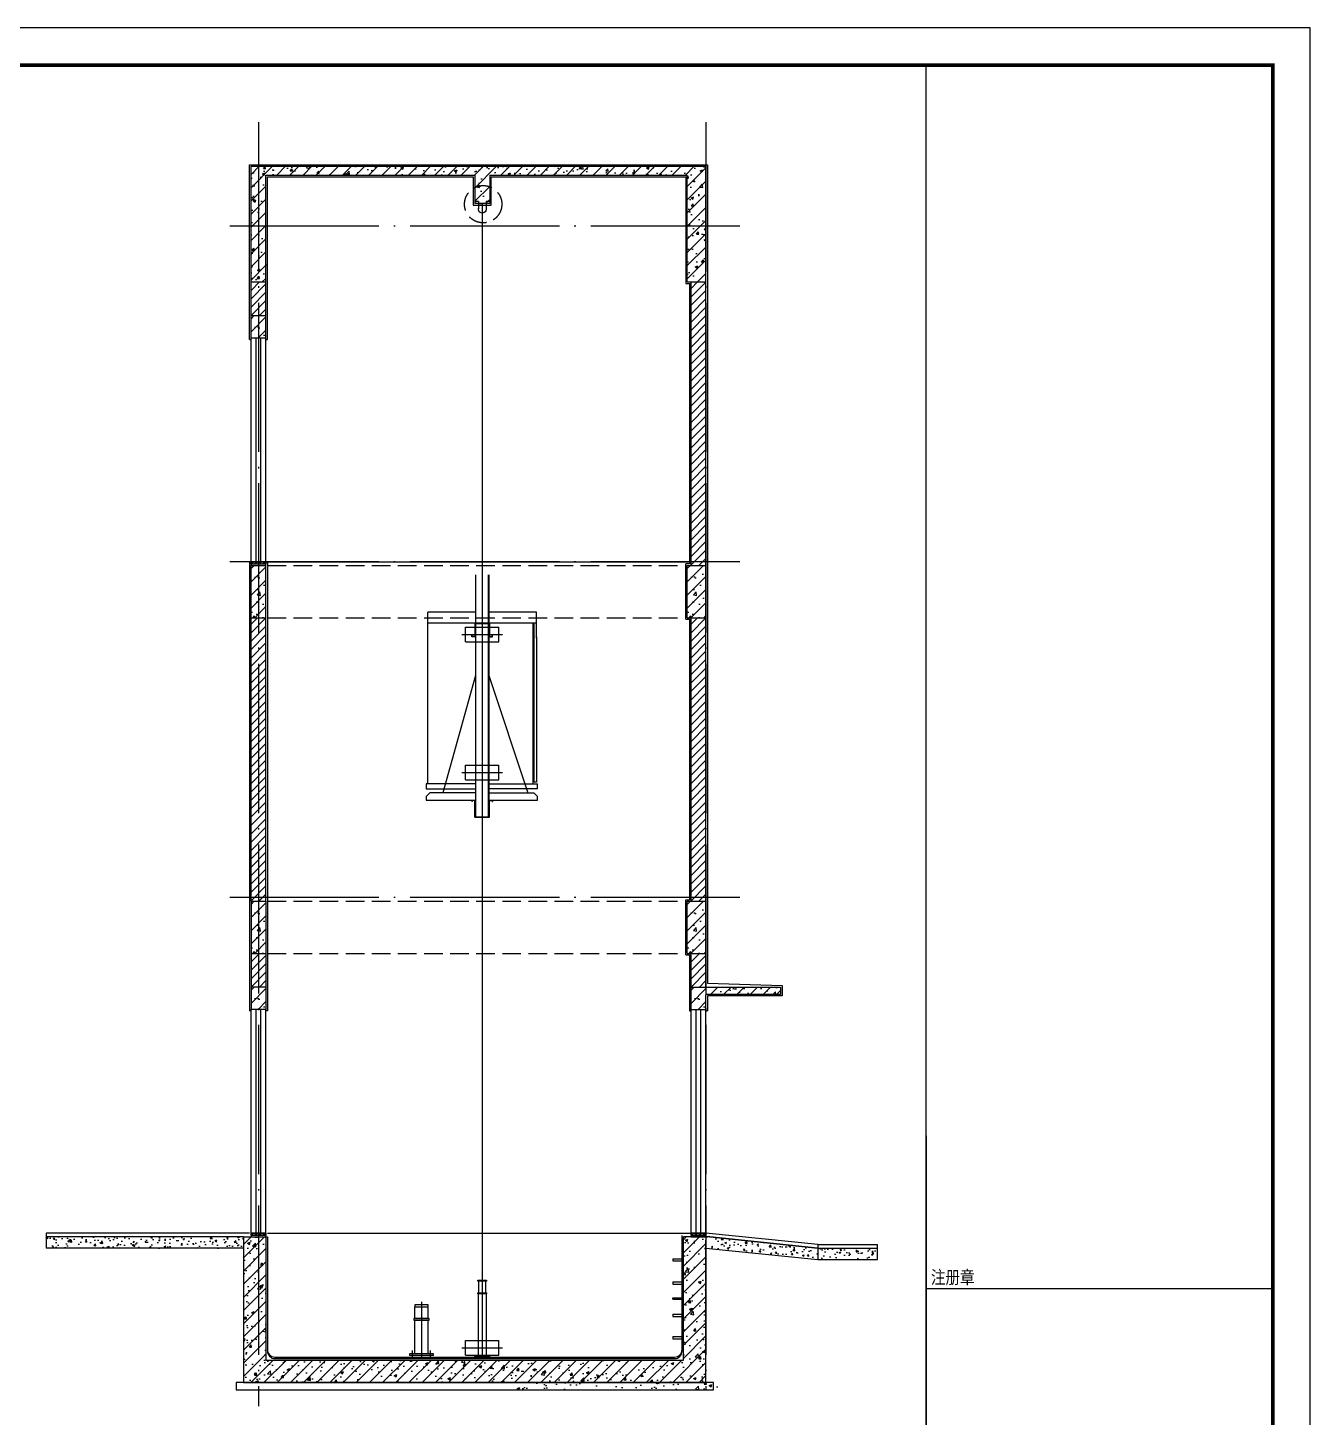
# Model space of a CAD drawing. Extents: x -1041549 to 749950, y -354245 to 17554.
# Drawn here: x 306831 to 324027, y -214602 to -195979 of the extents above; entities that cross this region are included whole.
import ezdxf

# ---------------------------------------------------------------- set-up
doc = ezdxf.new("R2010")
doc.units = 0
doc.header["$LTSCALE"] = 1000
doc.header["$MEASUREMENT"] = 0
doc.linetypes.add('DASH', pattern=[0.35, 0.25, -0.1])
doc.linetypes.add('DOTE', pattern=[2.42, 2, -0.2, 0.02, -0.2])
for name, color, linetype in [('14', 1, 'Continuous'), ('AXIS', 3, 'Continuous'), ('DOTE', 1, 'Continuous'), ('FIT', 1, 'Continuous'), ('PUB_TITLE', 4, 'Continuous'), ('WALL', 4, 'Continuous'), ('WINDOW', 3, 'Continuous'), ('立面细线', 6, 'Continuous')]:
    doc.layers.add(name, color=color, linetype=linetype)
doc.styles.add('宋体', font='')
doc.styles.get('宋体').set_extended_font_data('宋体')

# ---------------------------------------------------------------- blocks, each defined once
blk = doc.blocks.new('DG')
at = {"color": 6}
for p, q in [((62793, 8966), (62793, 8869)), ((62895, 8966), (62895, 8869))]:
    blk.add_line(p, q, dxfattribs=at)
for points in [[(62744, 8966), (62793, 8966)], [(62895, 8966), (62944, 8966)]]:
    blk.add_lwpolyline(points, dxfattribs=at)
blk.add_arc((62844, 8861), 51.8, 170.669, 9.331, dxfattribs=at)
blk = doc.blocks.new('A$C5DC860C2')
at = {"layer": 'FIT', "color": 1}
for p, q in [((973, 15480), (973, 9889)), ((883, 10505), (883, 7255)), ((890, 7255), (890, 10505)), ((1056, 7255), (1056, 10505)), ((1063, 10505), (1063, 7255)), ((245, 7705), (245, 10005)), ((883, 10005), (245, 10005)), ((973, 9889), (973, 20)), ((1702, 10005), (1063, 10005)), ((1702, 9655), (1702, 10005)), ((883, 9855), (245, 9855)), ((699, 9705), (1245, 9705)), ((748, 9605), (748, 9805)), ((748, 9805), (1198, 9805)), ((833, 9675), (833, 9695)), ((838, 9695), (833, 9695)), ((838, 9680), (838, 9695)), ((1070, 9855), (876, 9855)), ((876, 9855), (876, 9680)), ((1063, 9850), (883, 9850)), ((1702, 9855), (1063, 9855)), ((1070, 9855), (1070, 9680)), ((1108, 9680), (1108, 9695)), ((1108, 9695), (1113, 9695)), ((1113, 9675), (1113, 9695)), ((1198, 9605), (1198, 9805)), ((1657, 7705), (1657, 9855)), ((1672, 7725), (1672, 9855)), ((748, 9605), (1198, 9605)), ((883, 9675), (833, 9675)), ((876, 9680), (838, 9680)), ((1063, 9675), (1113, 9675)), ((1070, 9680), (1108, 9680)), ((1702, 9675), (1702, 7725)), ((883, 9155), (447, 7585)), ((1063, 9155), (1585, 7585)), ((699, 7855), (1245, 7855)), ((748, 7755), (748, 7955)), ((748, 7955), (1198, 7955)), ((1198, 7755), (1198, 7955)), ((220, 7705), (220, 7635)), ((883, 7705), (220, 7705)), ((220, 7635), (883, 7635)), ((748, 7755), (1198, 7755)), ((1063, 7705), (1717, 7705)), ((1717, 7635), (1063, 7635)), ((1702, 7725), (1672, 7725)), ((1717, 7635), (1717, 7705)), ((270, 7585), (220, 7535)), ((220, 7535), (220, 7485)), ((220, 7485), (883, 7485)), ((883, 7585), (270, 7585)), ((833, 7485), (833, 7465)), ((838, 7465), (833, 7465)), ((838, 7480), (838, 7465)), ((876, 7480), (838, 7480)), ((876, 7255), (876, 7480)), ((1063, 7585), (1667, 7585)), ((1063, 7485), (1717, 7485)), ((1070, 7255), (1070, 7480)), ((1070, 7480), (1108, 7480)), ((1108, 7480), (1108, 7465)), ((1108, 7465), (1113, 7465)), ((1113, 7485), (1113, 7465)), ((1667, 7585), (1717, 7535)), ((1717, 7485), (1717, 7535)), ((876, 7255), (1070, 7255)), ((883, 7260), (1063, 7260)), ((913, 1037), (913, 1052)), ((913, 1052), (1033, 1052)), ((1033, 1037), (913, 1037)), ((926, 882), (926, 1037)), ((1018, 1037), (1018, 882)), ((1033, 1052), (1033, 1037)), ((160, 759), (160, 0)), ((913, 882), (1033, 882)), ((913, 867), (913, 882)), ((1033, 867), (913, 867)), ((918, 867), (918, 26)), ((1028, 867), (1028, 26)), ((1033, 882), (1033, 867)), ((248, 720), (72, 720)), ((72, 720), (72, 694)), ((72, 694), (248, 694)), ((72, 537), (72, 694)), ((248, 694), (248, 720)), ((248, 537), (248, 694)), ((264, 537), (56, 537)), ((56, 537), (56, 513)), ((56, 513), (264, 513)), ((64, 537), (256, 537)), ((72, 64), (72, 513)), ((248, 64), (248, 513)), ((264, 513), (264, 537)), ((748, 44), (748, 244)), ((748, 244), (1198, 244)), ((1198, 44), (1198, 244)), ((320, 64), (0, 64)), ((0, 64), (0, 40)), ((320, 40), (0, 40)), ((40, 18), (40, 109)), ((280, 18), (280, 109)), ((320, 40), (320, 64)), ((699, 144), (1245, 144)), ((748, 44), (1198, 44)), ((873, 26), (873, 36)), ((873, 36), (1073, 36)), ((1073, 26), (873, 26)), ((1073, 36), (1073, 26))]:
    blk.add_line(p, q, dxfattribs=at)
blk = doc.blocks.new('A$Ce58e362c')
at = {"layer": '14'}
for p, q in [((15730, 44126), (15730, 1076)), ((15730, 37980), (29680, 37980))]:
    blk.add_line(p, q, dxfattribs=at)
blk.add_lwpolyline([(15730, 1076), (15730, 87176)], dxfattribs=at)
at = {"layer": '14', "style": '宋体', "width": 0.82}
blk.add_text('注册章', height=525, dxfattribs=at).set_placement((15921, 38174))

msp = doc.modelspace()

# ---------------------------------------------------------------- hatches: boundary and pattern name
h = msp.add_hatch()
h.set_pattern_fill('钢筋混凝土', color=8, scale=50)
h.set_pattern_definition([(45, (264296.33, -160565.88), (-88.38835, 88.38835), []), (50, (264296.33, -160565.88), (358.6301, -31.3761), [37.5, -412.5]), (355, (264296.33, -160565.88), (-69.3757, 376.096), [30, -330]), (100.4514, (264326.2, -160568.5), (289.2547, 344.7198), [31.87, -350.571]), (46.1842, (264296.33, -160465.88), (533.6205, -82.7595), [56.25, -618.75]), (96.6356, (264340.8, -160472.77), (467.3314, 487.059), [47.805, -525.8565]), (351.1842, (264296.33, -160465.9), (467.331, 487.0593), [45, -495]), (21, (264346.33, -160490.88), (298.4535, -201.3094), [37.5, -412.5]), (326, (264346.33, -160490.88), (121.6577, 362.575), [30, -330]), (71.4514, (264371.2, -160507.65), (420.1113, 161.2652), [31.87, -350.571]), (37.5, (264296.33, -160565.88), (6.07993, 166.44693), [0, -326, 0, -335, 0, -331.25]), (7.5, (264296.33, -160565.88), (131.53477, 197.20586), [0, -191, 0, -318.5, 0, -126.25]), (327.5, (264184.83, -160565.88), (266.91122, -11.27744), [0, -125, 0, -390, 0, -517.5]), (317.5, (264134.83, -160565.88), (291.5931, 50.0525), [0, -162.5, 0, -259, 0, -367.5])])
h.paths.add_polyline_path([(313024, -197956.1), (315674, -197956.1), (315674, -199386.1), (315924, -199386.1), (315924, -197836.1), (315724, -197836.1), (312224, -197836.1), (309824, -197836.1), (309824, -199386.1), (310024, -199386.1), (310024, -197956.1), (312824, -197956.1), (312824, -198336.1), (313024, -198336.1)])
h = msp.add_hatch()
h.set_pattern_fill('ANSI31', color=8, scale=50)
h.set_pattern_definition([(45, (18415.515, 14006.91), (-56.1266, 56.1266), [])])
h.paths.add_polyline_path([(309824, -199836.1), (310024, -199836.1), (310024, -199386.1), (309824, -199386.1)])
h = msp.add_hatch()
h.set_pattern_fill('ANSI31', color=8, scale=50)
h.set_pattern_definition([(45, (344325.1, -151565.876), (-56.1266, 56.1266), [])])
h.paths.add_polyline_path([(315724, -199386.1), (315924, -199386.1), (315924, -203186.1), (315724, -203186.1)])
h = msp.add_hatch()
h.set_pattern_fill('钢筋混凝土', color=8, scale=50)
h.set_pattern_definition([(45, (338425.1, -152715.88), (-88.38835, 88.38835), []), (50, (338425.1, -152715.88), (358.6301, -31.376), [37.5, -412.5]), (355, (338425.1, -152715.88), (-69.3757, 376.096), [30, -330]), (100.4514, (338455, -152718.5), (289.2547, 344.7198), [31.87, -350.571]), (46.1842, (338425.1, -152615.88), (533.6205, -82.7595), [56.25, -618.75]), (96.6356, (338469.57, -152622.77), (467.3314, 487.059), [47.805, -525.8565]), (351.1842, (338425.1, -152615.9), (467.331, 487.0593), [45, -495]), (21, (338475.1, -152640.88), (298.4535, -201.3094), [37.5, -412.5]), (326, (338475.1, -152640.88), (121.6577, 362.575), [30, -330]), (71.4514, (338499.97, -152657.65), (420.1113, 161.2652), [31.87, -350.571]), (37.5, (338425.1, -152715.88), (6.07993, 166.44693), [0, -326, 0, -335, 0, -331.25]), (7.5, (338425.1, -152715.88), (131.53477, 197.20586), [0, -191, 0, -318.5, 0, -126.25]), (327.5, (338313.6, -152715.88), (266.91122, -11.27744), [0, -125, 0, -390, 0, -517.5]), (317.5, (338263.6, -152715.88), (291.5931, 50.0525), [0, -162.5, 0, -259, 0, -367.5])])
h.paths.add_polyline_path([(309824, -200136.1), (310024, -200136.1), (310024, -199836.1), (309824, -199836.1)])
h = msp.add_hatch()
h.set_pattern_fill('ANSI32', color=8, scale=8)
h.set_pattern_definition([(45, (1468402.506, -483698.24), (-26.9407684, 26.9407684), []), (45, (1468420.467, -483698.24), (-26.9407684, 26.9407684), [])])
h.paths.add_polyline_path([(309824, -203136.1), (310024, -203136.1), (310024, -203168.2), (309824, -203168.2)])
h = msp.add_hatch()
h.set_pattern_fill('钢筋混凝土', color=8, scale=50)
h.set_pattern_definition([(45, (338425.1, -156065.88), (-88.38835, 88.38835), []), (50, (338425.1, -156065.88), (358.6301, -31.376), [37.5, -412.5]), (355, (338425.1, -156065.88), (-69.3757, 376.096), [30, -330]), (100.4514, (338455, -156068.5), (289.2547, 344.7198), [31.87, -350.571]), (46.1842, (338425.1, -155965.88), (533.6205, -82.7595), [56.25, -618.75]), (96.6356, (338469.57, -155972.77), (467.3314, 487.059), [47.805, -525.8565]), (351.1842, (338425.1, -155965.9), (467.331, 487.0593), [45, -495]), (21, (338475.1, -155990.88), (298.4535, -201.3094), [37.5, -412.5]), (326, (338475.1, -155990.88), (121.6577, 362.575), [30, -330]), (71.4514, (338499.97, -156007.65), (420.1113, 161.2652), [31.87, -350.571]), (37.5, (338425.1, -156065.88), (6.07993, 166.44693), [0, -326, 0, -335, 0, -331.25]), (7.5, (338425.1, -156065.88), (131.53477, 197.20586), [0, -191, 0, -318.5, 0, -126.25]), (327.5, (338313.6, -156065.88), (266.91122, -11.27744), [0, -125, 0, -390, 0, -517.5]), (317.5, (338263.6, -156065.88), (291.5931, 50.0525), [0, -162.5, 0, -259, 0, -367.5])])
h.paths.add_polyline_path([(309824, -203886.1), (310024, -203886.1), (310024, -203186.1), (309824, -203186.1)])
h = msp.add_hatch()
h.set_pattern_fill('钢筋混凝土', color=8, scale=50)
h.set_pattern_definition([(45, (344275.1, -156065.88), (-88.38835, 88.38835), []), (50, (344275.1, -156065.88), (358.6301, -31.376), [37.5, -412.5]), (355, (344275.1, -156065.88), (-69.3757, 376.096), [30, -330]), (100.4514, (344305, -156068.5), (289.2547, 344.7198), [31.87, -350.571]), (46.1842, (344275.1, -155965.88), (533.6205, -82.7595), [56.25, -618.75]), (96.6356, (344319.57, -155972.77), (467.3314, 487.059), [47.805, -525.8565]), (351.1842, (344275.1, -155965.9), (467.331, 487.0593), [45, -495]), (21, (344325.1, -155990.88), (298.4535, -201.3094), [37.5, -412.5]), (326, (344325.1, -155990.88), (121.6577, 362.575), [30, -330]), (71.4514, (344349.97, -156007.65), (420.1113, 161.2652), [31.87, -350.571]), (37.5, (344275.1, -156065.88), (6.07993, 166.44693), [0, -326, 0, -335, 0, -331.25]), (7.5, (344275.1, -156065.88), (131.53477, 197.20586), [0, -191, 0, -318.5, 0, -126.25]), (327.5, (344163.6, -156065.88), (266.91122, -11.27744), [0, -125, 0, -390, 0, -517.5]), (317.5, (344113.6, -156065.88), (291.5931, 50.0525), [0, -162.5, 0, -259, 0, -367.5])])
h.paths.add_polyline_path([(315674, -203886.1), (315924, -203886.1), (315924, -203186.1), (315674, -203186.1)])
h = msp.add_hatch()
h.set_pattern_fill('ANSI31', color=8, scale=50)
h.set_pattern_definition([(45, (338425.1, -156065.876), (-56.1266, 56.1266), [])])
h.paths.add_polyline_path([(309824, -207686.1), (310024, -207686.1), (310024, -203886.1), (309824, -203886.1)])
h = msp.add_hatch()
h.set_pattern_fill('ANSI31', color=8, scale=50)
h.set_pattern_definition([(45, (344325.1, -156065.876), (-56.1266, 56.1266), [])])
h.paths.add_polyline_path([(315724, -203886.1), (315924, -203886.1), (315924, -207686.1), (315724, -207686.1)])
h = msp.add_hatch()
h.set_pattern_fill('钢筋混凝土', color=8, scale=50)
h.set_pattern_definition([(45, (338425.1, -160565.88), (-88.38835, 88.38835), []), (50, (338425.1, -160565.88), (358.6301, -31.376), [37.5, -412.5]), (355, (338425.1, -160565.88), (-69.3757, 376.096), [30, -330]), (100.4514, (338455, -160568.5), (289.2547, 344.7198), [31.87, -350.571]), (46.1842, (338425.1, -160465.88), (533.6205, -82.7595), [56.25, -618.75]), (96.6356, (338469.57, -160472.77), (467.3314, 487.059), [47.805, -525.8565]), (351.1842, (338425.1, -160465.9), (467.331, 487.0593), [45, -495]), (21, (338475.1, -160490.88), (298.4535, -201.3094), [37.5, -412.5]), (326, (338475.1, -160490.88), (121.6577, 362.575), [30, -330]), (71.4514, (338499.97, -160507.65), (420.1113, 161.2652), [31.87, -350.571]), (37.5, (338425.1, -160565.88), (6.07993, 166.44693), [0, -326, 0, -335, 0, -331.25]), (7.5, (338425.1, -160565.88), (131.53477, 197.20586), [0, -191, 0, -318.5, 0, -126.25]), (327.5, (338313.6, -160565.88), (266.91122, -11.27744), [0, -125, 0, -390, 0, -517.5]), (317.5, (338263.6, -160565.88), (291.5931, 50.0525), [0, -162.5, 0, -259, 0, -367.5])])
h.paths.add_polyline_path([(309824, -208386.1), (310024, -208386.1), (310024, -207686.1), (309824, -207686.1)])
h = msp.add_hatch()
h.set_pattern_fill('钢筋混凝土', color=8, scale=50)
h.set_pattern_definition([(45, (344275.1, -160565.88), (-88.38835, 88.38835), []), (50, (344275.1, -160565.88), (358.6301, -31.376), [37.5, -412.5]), (355, (344275.1, -160565.88), (-69.3757, 376.096), [30, -330]), (100.4514, (344305, -160568.5), (289.2547, 344.7198), [31.87, -350.571]), (46.1842, (344275.1, -160465.88), (533.6205, -82.7595), [56.25, -618.75]), (96.6356, (344319.57, -160472.77), (467.3314, 487.059), [47.805, -525.8565]), (351.1842, (344275.1, -160465.9), (467.331, 487.0593), [45, -495]), (21, (344325.1, -160490.88), (298.4535, -201.3094), [37.5, -412.5]), (326, (344325.1, -160490.88), (121.6577, 362.575), [30, -330]), (71.4514, (344349.97, -160507.65), (420.1113, 161.2652), [31.87, -350.571]), (37.5, (344275.1, -160565.88), (6.07993, 166.44693), [0, -326, 0, -335, 0, -331.25]), (7.5, (344275.1, -160565.88), (131.53477, 197.20586), [0, -191, 0, -318.5, 0, -126.25]), (327.5, (344163.6, -160565.88), (266.91122, -11.27744), [0, -125, 0, -390, 0, -517.5]), (317.5, (344113.6, -160565.88), (291.5931, 50.0525), [0, -162.5, 0, -259, 0, -367.5])])
h.paths.add_polyline_path([(315674, -208386.1), (315924, -208386.1), (315924, -207686.1), (315674, -207686.1)])
h = msp.add_hatch()
h.set_pattern_fill('ANSI31', color=8, scale=50)
h.set_pattern_definition([(45, (18415.515, 5006.91), (-56.1266, 56.1266), [])])
h.paths.add_polyline_path([(309824, -208836.1), (310024, -208836.1), (310024, -208386.1), (309824, -208386.1)])
h = msp.add_hatch()
h.set_pattern_fill('ANSI31', color=8, scale=50)
h.set_pattern_definition([(45, (24315.515, 5006.91), (-56.1266, 56.1266), [])])
h.paths.add_polyline_path([(315724, -208836.1), (315924, -208836.1), (315924, -208386.1), (315724, -208386.1)])
h = msp.add_hatch()
h.set_pattern_fill('钢筋混凝土', color=8, scale=50)
h.set_pattern_definition([(45, (338425.1, -161715.88), (-88.38835, 88.38835), []), (50, (338425.1, -161715.88), (358.6301, -31.376), [37.5, -412.5]), (355, (338425.1, -161715.88), (-69.3757, 376.096), [30, -330]), (100.4514, (338455, -161718.5), (289.2547, 344.7198), [31.87, -350.571]), (46.1842, (338425.1, -161615.88), (533.6205, -82.7595), [56.25, -618.75]), (96.6356, (338469.57, -161622.77), (467.3314, 487.059), [47.805, -525.8565]), (351.1842, (338425.1, -161615.9), (467.331, 487.0593), [45, -495]), (21, (338475.1, -161640.88), (298.4535, -201.3094), [37.5, -412.5]), (326, (338475.1, -161640.88), (121.6577, 362.575), [30, -330]), (71.4514, (338499.97, -161657.65), (420.1113, 161.2652), [31.87, -350.571]), (37.5, (338425.1, -161715.88), (6.07993, 166.44693), [0, -326, 0, -335, 0, -331.25]), (7.5, (338425.1, -161715.88), (131.53477, 197.20586), [0, -191, 0, -318.5, 0, -126.25]), (327.5, (338313.6, -161715.88), (266.91122, -11.27744), [0, -125, 0, -390, 0, -517.5]), (317.5, (338263.6, -161715.88), (291.5931, 50.0525), [0, -162.5, 0, -259, 0, -367.5])])
h.paths.add_polyline_path([(309824, -209136.1), (310024, -209136.1), (310024, -208836.1), (309824, -208836.1)])
h = msp.add_hatch()
h.set_pattern_fill('钢筋混凝土', color=8, scale=50)
h.set_pattern_definition([(45, (344325.1, -161715.88), (-88.38835, 88.38835), []), (50, (344325.1, -161715.88), (358.6301, -31.376), [37.5, -412.5]), (355, (344325.1, -161715.88), (-69.3757, 376.096), [30, -330]), (100.4514, (344355, -161718.5), (289.2547, 344.7198), [31.87, -350.571]), (46.1842, (344325.1, -161615.88), (533.6205, -82.7595), [56.25, -618.75]), (96.6356, (344369.57, -161622.77), (467.3314, 487.059), [47.805, -525.8565]), (351.1842, (344325.1, -161615.9), (467.331, 487.0593), [45, -495]), (21, (344375.1, -161640.88), (298.4535, -201.3094), [37.5, -412.5]), (326, (344375.1, -161640.88), (121.6577, 362.575), [30, -330]), (71.4514, (344399.97, -161657.65), (420.1113, 161.2652), [31.87, -350.571]), (37.5, (344325.1, -161715.88), (6.07993, 166.44693), [0, -326, 0, -335, 0, -331.25]), (7.5, (344325.1, -161715.88), (131.53477, 197.20586), [0, -191, 0, -318.5, 0, -126.25]), (327.5, (344213.6, -161715.88), (266.91122, -11.27744), [0, -125, 0, -390, 0, -517.5]), (317.5, (344163.6, -161715.88), (291.5931, 50.0525), [0, -162.5, 0, -259, 0, -367.5])])
h.paths.add_polyline_path([(315724, -209136.1), (315924, -209136.1), (315924, -208836.1), (315724, -208836.1)])
h = msp.add_hatch()
h.set_pattern_fill('钢筋混凝土', color=8, scale=50)
h.set_pattern_definition([(45, (-6236.17, 5006.91), (-88.388348, 88.388348), []), (50, (-6236.17, 5006.9), (358.6301, -31.37607), [37.5, -412.5]), (355, (-6236.17, 5006.9), (-69.37567, 376.09607), [30, -330]), (100.4514, (-6206.28, 5004.3), (289.2547, 344.71977), [31.8701, -350.57106]), (46.1842, (-6236.17, 5106.9), (533.6205, -82.7595), [56.25, -618.75]), (96.6356, (-6191.7, 5100), (467.33135, 487.05894), [47.80514, -525.8565]), (351.1842, (-6236.17, 5106.9), (467.331, 487.0593), [45, -495]), (21, (-6186.17, 5081.9), (298.45353, -201.30945), [37.5, -412.5]), (326, (-6186.17, 5081.9), (121.65767, 362.57502), [30, -330]), (71.4514, (-6161.3, 5065.13), (420.1113, 161.26525), [31.8701, -350.57106]), (37.5, (-6236.17, 5006.91), (6.079928, 166.446927), [0, -326, 0, -335, 0, -331.25]), (7.5, (-6236.17, 5006.9), (131.53477, 197.20586), [0, -191, 0, -318.5, 0, -126.25]), (327.5, (-6347.67, 5006.91), (266.91122, -11.277436), [0, -125, 0, -390, 0, -517.5]), (317.5, (-6397.67, 5006.9), (291.59308, 50.05249), [0, -162.5, 0, -259, 0, -367.5])])
h.paths.add_polyline_path([(316924, -208836.1), (315924, -208836.1), (315924, -208936.1), (316924, -208936.1)])
h = msp.add_hatch()
h.set_pattern_fill('混凝土', color=8, scale=30)
h.set_pattern_definition([(50, (399240.72, -231591.06), (215.17805, -18.82564), [22.5, -247.5]), (355, (399240.72, -231591.06), (-41.6254, 225.65764), [18, -198]), (100.4514, (399258.65, -231592.63), (173.5528, 206.83186), [19.12206, -210.34263]), (46.1842, (399240.72, -231531.06), (320.1723, -49.6557), [33.75, -371.25]), (96.6356, (399267.4, -231535.2), (280.3988, 292.2354), [28.6831, -315.5139]), (351.1842, (399240.72, -231531.06), (280.3986, 292.2356), [27, -297]), (21, (399270.72, -231546.06), (179.0721, -120.78567), [22.5, -247.5]), (326, (399270.72, -231546.06), (72.9946, 217.545), [18, -198]), (71.4514, (399285.64, -231556.13), (252.0668, 96.75915), [19.12206, -210.34263]), (37.5, (399240.72, -231591.064), (3.647957, 99.868156), [0, -195.6, 0, -201, 0, -198.75]), (7.5, (399240.72, -231591.06), (78.92086, 118.32351), [0, -114.6, 0, -191.1, 0, -75.75]), (327.5, (399173.82, -231591.064), (160.14673, -6.76646), [0, -75, 0, -234, 0, -310.5]), (317.5, (399143.82, -231591.06), (174.95585, 30.0315), [0, -97.5, 0, -155.4, 0, -220.5])])
h.paths.add_polyline_path([(307075.8, -212186.1), (307075.8, -212336.1), (309724, -212336.1), (309724, -212186.1)])
h = msp.add_hatch()
h.set_pattern_fill('钢筋混凝土', color=8, scale=50)
h.set_pattern_definition([(45, (401690.72, -231691.06), (-88.38835, 88.38835), []), (50, (401690.72, -231691.06), (358.6301, -31.3761), [37.5, -412.5]), (355, (401690.7, -231691.06), (-69.3757, 376.096), [30, -330]), (100.4514, (401720.6, -231693.68), (289.2547, 344.7198), [31.8701, -350.571]), (46.1842, (401690.7, -231591.06), (533.6205, -82.7595), [56.25, -618.75]), (96.6356, (401735.2, -231597.96), (467.3314, 487.059), [47.805, -525.8565]), (351.1842, (401690.7, -231591.06), (467.331, 487.0593), [45, -495]), (21, (401740.72, -231616.06), (298.4535, -201.3094), [37.5, -412.5]), (326, (401740.7, -231616.06), (121.6577, 362.575), [30, -330]), (71.4514, (401765.6, -231632.84), (420.1113, 161.2652), [31.8701, -350.571]), (37.5, (401690.72, -231691.06), (6.07993, 166.44693), [0, -326, 0, -335, 0, -331.25]), (7.5, (401690.72, -231691.06), (131.53477, 197.20586), [0, -191, 0, -318.5, 0, -126.25]), (327.5, (401579.22, -231691.06), (266.91122, -11.27744), [0, -125, 0, -390, 0, -517.5]), (317.5, (401529.22, -231691.06), (291.5931, 50.0525), [0, -162.5, 0, -259, 0, -367.5])])
h.paths.add_polyline_path([(315624, -213836.1), (310024, -213836.1), (310024, -212186.1), (309724, -212186.1), (309724, -214136.1), (315924, -214136.1), (315924, -212186.1), (315624, -212186.1)])
h = msp.add_hatch()
h.set_pattern_fill('ANSI32', color=8, scale=8)
h.set_pattern_definition([(45, (1468402.506, -492698.24), (-26.9407684, 26.9407684), []), (45, (1468420.467, -492698.24), (-26.9407684, 26.9407684), [])])
h.paths.add_polyline_path([(309824, -212136.1), (310024, -212136.1), (310024, -212168.2), (309824, -212168.2)])
h = msp.add_hatch()
h.set_pattern_fill('ANSI32', color=8, scale=8)
h.set_pattern_definition([(45, (1474302.506, -492698.24), (-26.9407684, 26.9407684), []), (45, (1474320.467, -492698.24), (-26.9407684, 26.9407684), [])])
h.paths.add_polyline_path([(315724, -212136.1), (315924, -212136.1), (315924, -212168.2), (315724, -212168.2)])
h = msp.add_hatch()
h.set_pattern_fill('混凝土', color=8, scale=30)
h.set_pattern_definition([(50, (401690.72, -231591.06), (215.17805, -18.82564), [22.5, -247.5]), (355, (401690.72, -231591.06), (-41.6254, 225.65764), [18, -198]), (100.4514, (401708.65, -231592.63), (173.5528, 206.83186), [19.12206, -210.34263]), (46.1842, (401690.72, -231531.06), (320.1723, -49.6557), [33.75, -371.25]), (96.6356, (401717.4, -231535.2), (280.3988, 292.2354), [28.6831, -315.5139]), (351.1842, (401690.72, -231531.06), (280.3986, 292.2356), [27, -297]), (21, (401720.72, -231546.06), (179.0721, -120.78567), [22.5, -247.5]), (326, (401720.72, -231546.06), (72.9946, 217.545), [18, -198]), (71.4514, (401735.64, -231556.13), (252.0668, 96.75915), [19.12206, -210.34263]), (37.5, (401690.72, -231591.064), (3.647957, 99.868156), [0, -195.6, 0, -201, 0, -198.75]), (7.5, (401690.72, -231591.06), (78.92086, 118.32351), [0, -114.6, 0, -191.1, 0, -75.75]), (327.5, (401623.82, -231591.064), (160.14673, -6.76646), [0, -75, 0, -234, 0, -310.5]), (317.5, (401593.82, -231591.06), (174.95585, 30.0315), [0, -97.5, 0, -155.4, 0, -220.5])])
h.paths.add_polyline_path([(317424, -212486.1), (317424, -212336.1), (315999, -212186.1), (315999, -212336.1)])
h = msp.add_hatch()
h.set_pattern_fill('混凝土', color=8, scale=30)
h.set_pattern_definition([(50, (20615.52, 5006.9), (215.178055, -18.82564), [22.5, -247.5]), (355, (20615.52, 5006.9), (-41.6254, 225.65764), [18, -198]), (100.4514, (20633.45, 5005.34), (173.55281, 206.83186), [19.12206, -210.34263]), (46.1842, (20615.52, 5066.9), (320.17231, -49.6557), [33.75, -371.25]), (96.6356, (20642.2, 5062.77), (280.3988, 292.23536), [28.6831, -315.5139]), (351.1842, (20615.5, 5066.9), (280.39858, 292.23558), [27, -297]), (21, (20645.52, 5051.9), (179.072116, -120.78567), [22.5, -247.5]), (326, (20645.52, 5051.9), (72.9946, 217.54501), [18, -198]), (71.4514, (20660.44, 5041.84), (252.06679, 96.75915), [19.12206, -210.34263]), (37.5, (20615.515, 5006.91), (3.647957, 99.868156), [0, -195.6, 0, -201, 0, -198.75]), (7.5, (20615.52, 5006.91), (78.92086, 118.323514), [0, -114.6, 0, -191.1, 0, -75.75]), (327.5, (20548.615, 5006.91), (160.14673, -6.766462), [0, -75, 0, -234, 0, -310.5]), (317.5, (20518.62, 5006.91), (174.95585, 30.031495), [0, -97.5, 0, -155.4, 0, -220.5])])
h.paths.add_polyline_path([(318224.1, -212486.1), (318224.1, -212336.1), (317424, -212336.1), (317424, -212486.1)])
h = msp.add_hatch()
h.set_pattern_fill('混凝土', color=8, scale=50)
h.set_pattern_definition([(50, (-674131.5, -308113.98), (358.63009, -31.37607), [37.5, -412.5]), (355, (-674131.5, -308113.98), (-69.37567, 376.09607), [30, -330]), (100.4514, (-674101.62, -308116.6), (289.25469, 344.71977), [31.8701, -350.57106]), (46.1842, (-674131.5, -308014), (533.62052, -82.7595), [56.25, -618.75]), (96.6356, (-674087.04, -308020.9), (467.33135, 487.05894), [47.80514, -525.8565]), (351.1842, (-674131.5, -308014), (467.33097, 487.0593), [45, -495]), (21, (-674081.5, -308038.98), (298.45353, -201.309445), [37.5, -412.5]), (326, (-674081.5, -308038.98), (121.65767, 362.57502), [30, -330]), (71.4514, (-674056.64, -308055.75), (420.11131, 161.26525), [31.8701, -350.57106]), (37.5, (-674131.51, -308113.98), (6.079928, 166.446927), [0, -326, 0, -335, 0, -331.25]), (7.5, (-674131.51, -308113.98), (131.53477, 197.205856), [0, -191, 0, -318.5, 0, -126.25]), (327.5, (-674243.01, -308113.98), (266.911218, -11.277436), [0, -125, 0, -390, 0, -517.5]), (317.5, (-674293, -308113.98), (291.593085, 50.05249), [0, -162.5, 0, -259, 0, -367.5])])
h.paths.add_polyline_path([(313299, -214136.1), (316099, -214136.1), (316099, -214236.1), (313299, -214236.1)])

# ---------------------------------------------------------------- linework, layer by layer
at = {"color": 8}
for p, q in [((309804, -197816.1), (315894, -197816.1)), ((309804, -200156.1), (309804, -197816.1)), ((315894, -197816.1), (315944, -197816.1)), ((315944, -197816.1), (315944, -203136.1)), ((310044, -200156.1), (310044, -197976.1)), ((309804, -200156.1), (309824, -200156.1)), ((310024, -200156.1), (310044, -200156.1)), ((310024, -203136.1), (315724, -203136.1)), ((315654, -203906.1), (315654, -203166.1)), ((315944, -203136.1), (315944, -203906.1)), ((315944, -203906.1), (315944, -207666.1)), ((315654, -208406.1), (315654, -207666.1)), ((315654, -207666.1), (315704, -207666.1)), ((315944, -207666.1), (315944, -208406.1)), ((315654, -208406.1), (315704, -208406.1)), ((315944, -208406.1), (315944, -208782.6)), ((315944, -208782.6), (316944, -208816.1)), ((316944, -208816.1), (316944, -208956.1)), ((316944, -208956.1), (315944, -208956.1)), ((315944, -208956.1), (315944, -209156.1)), ((309824, -209156.1), (309804, -209156.1)), ((310044, -209156.1), (310024, -209156.1)), ((315704, -209156.1), (315724, -209156.1)), ((315924, -209156.1), (315944, -209156.1)), ((309999, -212186.1), (310044, -212186.1)), ((310044, -212136.1), (315704, -212136.1)), ((310044, -212186.1), (310044, -213716.1)), ((315604, -213716.1), (315604, -212166.1)), ((315704, -212136.1), (315724, -212136.1)), ((315899, -212186.1), (315944, -212186.1)), ((317424, -212286.1), (315924, -212136.1)), ((317424, -212286.1), (318224.1, -212286.1)), ((310144, -213796.1), (315504, -213796.1)), ((310144, -213816.1), (315504, -213816.1))]:
    msp.add_line(p, q, dxfattribs=at)
at = {"color": 8, "linetype": 'DASH'}
for p, q in [((310044, -203186.1), (315654, -203186.1)), ((310044, -203886.1), (315654, -203886.1)), ((310044, -207686.1), (315654, -207686.1)), ((310044, -208386.1), (315654, -208386.1))]:
    msp.add_line(p, q, dxfattribs=at)
for p, q in [((307075.8, -212136.1), (307075.8, -212336.1)), ((315974, -212186.1), (315624, -212186.1)), ((317424, -212286.1), (317424, -212486.1)), ((318224.1, -212486.1), (318224.1, -212286.1)), ((317424, -212336.1), (318224.1, -212336.1)), ((317424, -212486.1), (318224.1, -212486.1))]:
    msp.add_line(p, q)
at = {"color": 8}
for points in [[(310044, -197976.1), (312804, -197976.1), (312804, -198356.1), (313044, -198356.1), (313044, -197976.1), (315654, -197976.1), (315654, -199406.1), (315704, -199406.1), (315704, -203166.1), (315654, -203166.1)], [(309824, -203136.1), (309804, -203136.1), (309804, -209156.1)], [(310024, -203136.1), (310044, -203136.1), (310044, -209156.1)], [(315654, -203906.1), (315704, -203906.1), (315704, -207666.1)], [(315704, -208406.1), (315704, -209156.1)], [(309804, -212136.1), (307075.8, -212136.1)]]:
    msp.add_lwpolyline(points, dxfattribs=at)
for points in [[(310024, -203136.1), (309824, -203136.1), (309824, -203186.1), (310024, -203186.1)], [(310024, -212136.1), (309824, -212136.1), (309824, -212186.1), (310024, -212186.1)], [(315924, -212136.1), (315724, -212136.1), (315724, -212186.1), (315924, -212186.1)], [(309624, -214236.1), (316024, -214236.1), (316024, -214136.1), (309624, -214136.1)]]:
    msp.add_lwpolyline(points, close=True)
for points in [[(309724, -212186.1), (307075.8, -212186.1)], [(315974, -212186.1), (317424, -212336.1)], [(309724, -212336.1), (307075.8, -212336.1)], [(315924, -212336.1), (317424, -212486.1)]]:
    msp.add_lwpolyline(points)
at = {"const_width": 50}
for points in [[(310024, -212186.1), (310024, -212186.1)], [(315924, -212186.1), (315924, -212186.1)], [(315974, -212186.1), (315974, -212186.1)]]:
    msp.add_lwpolyline(points, dxfattribs=at)
at = {"color": 8}
for centre, start, end in [((310144, -213696.1), 180, 270), ((310144, -213716.1), 180, 270), ((315504, -213696.1), 270, 0), ((315504, -213716.1), 270, 0)]:
    msp.add_arc(centre, 100, start, end, dxfattribs=at)
at = {"layer": 'AXIS', "linetype": 'DASH'}
msp.add_circle((312936.9, -198343.7), 250, dxfattribs=at)
at = {"layer": 'DOTE', "linetype": 'DOTE'}
for p, q in [((309924, -197244.5), (309924, -214452.3)), ((315924, -197244.5), (315924, -214236.1)), ((316379, -198636.1), (309374, -198636.1)), ((316379, -203136.1), (309374, -203136.1)), ((316379, -207636.1), (309374, -207636.1))]:
    msp.add_line(p, q, dxfattribs=at)
at = {"layer": 'FIT', "color": 1}
for p, q in [((315478.8, -212477.1), (315478.8, -212507.1)), ((315478.8, -212477.1), (315624, -212477.1)), ((315478.8, -212507.1), (315624, -212507.1)), ((315478.8, -212786.9), (315478.8, -212816.9)), ((315478.8, -212786.9), (315624, -212786.9)), ((315478.8, -212816.9), (315624, -212816.9)), ((315478.8, -213001.1), (315624, -213001.1)), ((315478.8, -213021.1), (315478.8, -213001.1)), ((315478.8, -213021.1), (315624, -213021.1)), ((315478.8, -213221.1), (315624, -213221.1)), ((315478.8, -213221.1), (315478.8, -213251.1)), ((315478.8, -213251.1), (315624, -213251.1)), ((315478.8, -213521.1), (315624, -213521.1)), ((315478.8, -213521.1), (315478.8, -213551.1)), ((315478.8, -213551.1), (315624, -213551.1))]:
    msp.add_line(p, q, dxfattribs=at)
at = {"layer": 'PUB_TITLE'}
msp.add_lwpolyline([(281976.6, -225679.3), (324026.6, -225679.3), (324026.6, -195979.3), (281976.6, -195979.3)], close=True, dxfattribs=at)
at = {"layer": 'PUB_TITLE', "const_width": 50}
msp.add_lwpolyline([(283226.6, -225179.3), (323526.6, -225179.3), (323526.6, -196479.3), (283226.6, -196479.3)], close=True, dxfattribs=at)
at = {"layer": 'WALL'}
for p, q in [((309824, -200136.1), (309824, -197836.1)), ((309824, -197836.1), (315874, -197836.1)), ((309824, -197836.1), (310024, -197836.1)), ((315774, -197836.1), (309924, -197836.1)), ((315674, -197836.1), (315924, -197836.1)), ((315924, -199386.1), (315924, -197836.1)), ((310024, -200136.1), (310024, -197956.1)), ((310024, -197956.1), (312824, -197956.1)), ((312824, -197956.1), (312824, -198336.1)), ((313024, -197956.1), (315674, -197956.1)), ((313024, -197956.1), (313024, -198336.1)), ((315674, -199386.1), (315674, -197956.1)), ((313024, -198336.1), (312824, -198336.1)), ((309824, -198686.1), (309824, -198636.1)), ((309824, -199386.1), (310024, -199386.1)), ((315674, -199386.1), (315924, -199386.1)), ((315724, -203186.1), (315724, -199386.1)), ((315924, -203186.1), (315924, -199386.1)), ((309824, -199836.1), (310024, -199836.1)), ((309824, -200136.1), (310024, -200136.1)), ((309824, -207686.1), (309824, -203186.1)), ((309824, -203186.1), (310024, -203186.1)), ((310024, -207686.1), (310024, -203186.1)), ((315674, -203886.1), (315674, -203186.1)), ((315674, -203186.1), (315924, -203186.1)), ((315924, -203886.1), (315924, -203186.1)), ((309824, -203886.1), (310024, -203886.1)), ((315674, -203886.1), (315924, -203886.1)), ((315724, -207686.1), (315724, -203886.1)), ((315924, -207636.1), (315924, -203886.1)), ((315924, -207686.1), (315924, -207636.1)), ((309824, -207686.1), (310024, -207686.1)), ((309824, -207686.1), (309824, -209136.1)), ((310024, -207686.1), (310024, -209136.1)), ((315674, -208386.1), (315674, -207686.1)), ((315674, -207686.1), (315924, -207686.1)), ((315924, -208386.1), (315924, -207686.1)), ((309824, -208386.1), (310024, -208386.1)), ((315674, -208386.1), (315924, -208386.1)), ((315724, -209136.1), (315724, -208386.1)), ((315924, -208836.1), (315924, -208386.1)), ((310024, -208836.1), (309824, -208836.1)), ((315724, -208836.1), (315924, -208836.1)), ((315924, -208836.1), (316924, -208836.1)), ((315924, -209136.1), (315924, -208936.1)), ((316924, -208936.1), (315924, -208936.1)), ((316924, -208836.1), (316924, -208936.1)), ((310024, -209136.1), (309824, -209136.1)), ((315724, -209136.1), (315924, -209136.1)), ((309724, -212186.1), (309724, -214136.1)), ((310024, -212166.1), (310024, -212166.1)), ((310024, -212186.1), (310024, -213836.1)), ((315624, -213836.1), (315624, -212186.1)), ((315924, -212166.1), (315924, -212166.1)), ((315924, -214136.1), (315924, -212227.3)), ((315974, -212166.1), (315974, -212166.1)), ((317424, -212336.1), (315974, -212186.1)), ((310024, -213836.1), (315624, -213836.1)), ((309724, -214136.1), (315924, -214136.1))]:
    msp.add_line(p, q, dxfattribs=at)
msp.add_lwpolyline([(309724, -212186.1), (310024, -212186.1)], dxfattribs=at)
at = {"layer": 'WINDOW'}
for p, q in [((309824, -203136.1), (309824, -200136.1)), ((309891, -203136.1), (309891, -200136.1)), ((309957, -203136.1), (309957, -200136.1)), ((310024, -203136.1), (310024, -200136.1)), ((309824, -212136.1), (309824, -209136.1)), ((309891, -212136.1), (309891, -209136.1)), ((309957, -212136.1), (309957, -209136.1)), ((310024, -212136.1), (310024, -209136.1)), ((315724, -212136.1), (315724, -209136.1)), ((315791, -212136.1), (315791, -209136.1)), ((315857, -212136.1), (315857, -209136.1)), ((315924, -212136.1), (315924, -209136.1))]:
    msp.add_line(p, q, dxfattribs=at)
at = {"layer": '立面细线'}
for points in [[(309824, -203136.1), (310024, -203136.1), (310024, -203168.2), (309824, -203168.2)], [(309824, -212136.1), (310024, -212136.1), (310024, -212168.2), (309824, -212168.2)], [(315724, -212136.1), (315924, -212136.1), (315924, -212168.2), (315724, -212168.2)]]:
    msp.add_lwpolyline(points, close=True, dxfattribs=at)

# ---------------------------------------------------------------- block references
at = {"xscale": 0.3333333333333333, "yscale": 0.3333333333333333, "zscale": 0.3333333333333333}
msp.add_blockref('A$Ce58e362c', (313633.3, -225537.8), dxfattribs=at)
at = {"color": 6, "xscale": -1}
msp.add_blockref('DG', (375768.1, -207272.6), dxfattribs=at)
at = {"color": 8}
msp.add_blockref('A$C5DC860C2', (311950.5, -213816.1), dxfattribs=at)

doc.saveas('drawing.dxf')
